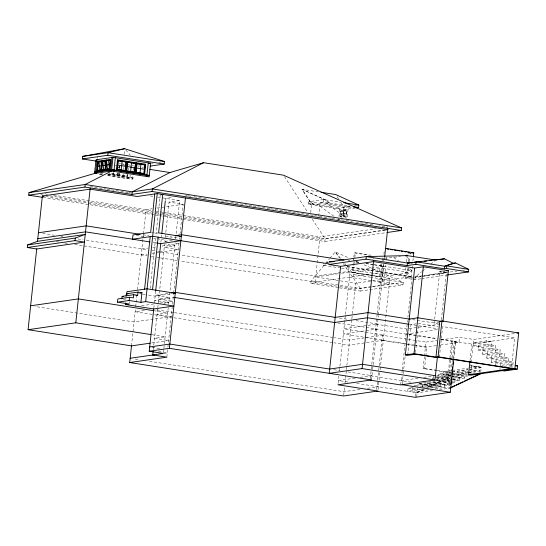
<?xml version="1.0" encoding="UTF-8"?>
<svg xmlns="http://www.w3.org/2000/svg" width="546" height="546" viewBox="0 0 546 546"><rect width="100%" height="100%" fill="white"/><g stroke="black" fill="none" stroke-linecap="round" stroke-linejoin="round"><path stroke-width="0.41" stroke-dasharray="2.73 2.05" d="M97.236 158.367L97.372 157.084M113.609 173.819L113.759 172.399M117.677 173.007L117.526 174.433L109.691 173.212M117.875 173.048L117.697 174.679L109.473 173.396M118.223 175.409L118.468 173.041M118.973 168.311L119.144 166.735M119.048 173.232L118.878 174.863L127.102 176.146L127.279 174.515M119.567 168.339L119.833 165.895M119.246 173.253L119.096 174.679L126.931 175.901L127.081 174.474M119.779 168.27L119.929 166.851M124.072 154.218L124.495 150.273M123.014 175.286L123.164 173.867M123.621 169.594L123.846 167.458M127.873 174.508L127.621 176.877L108.818 173.942M128.378 169.779L128.549 168.202M130.207 175.061L129.791 178.965L106.757 175.368L132.166 179.3L134.821 176.194M132.166 179.3L132.576 175.437M133.101 170.55L133.442 167.294M138.848 167.103L139.053 165.185M355.398 207.978L343.734 209.664L308.476 204.163L308.736 201.699L323.58 199.556L341.25 202.307M310.708 212.612L311.657 203.706L339.865 208.101L338.622 219.717L340.936 219.383M318.673 216.243L320.14 202.477L323.321 202.02L350.327 206.231M323.321 202.02L323.58 199.556M339.987 216.748L340.649 210.49L347.017 209.568L346.266 216.612L341.496 217.301M341.625 216.441L342.199 211.104M343.734 209.664L343.994 207.193L340.793 202.286M344.656 216.004L345.222 210.667M129.341 303.207L129.511 301.604M131.497 345.877L135.394 309.391M135.695 306.586L136.111 302.682M136.152 302.354L136.828 295.98M137.51 289.646L143.38 234.725M143.468 233.886L146.055 209.644L151.959 208.79M150.252 288.343L155.596 238.356M154.573 232.992L156.142 233.238L160.251 194.806M153.835 308.156L154.286 303.958M154.347 303.351L155.665 291.052M160.886 242.192L161.213 239.128M161.459 236.8L161.636 235.128M165.39 200.02L165.568 198.348L173.123 197.256M153.276 349.85L157.705 308.381M157.801 307.535L164.551 244.362M166.53 241.632L164.872 241.373L165.226 238.029M165.315 237.189L169.069 202.081L179.675 200.553L176.099 233.988M163.486 352.013L163.711 349.884M163.882 348.321L168.223 307.698M168.564 304.491L175.157 242.827M175.566 239.005L176.01 234.828M166.83 357.173L167.834 347.829M167.922 346.983L172.263 306.354M172.502 304.156L173.587 293.973M173.676 293.141L179.327 240.233M179.422 239.394L179.6 237.722M179.955 234.384L183.169 204.286L169.069 202.081M338.452 287.681L310.845 283.367L311.118 280.801L325.047 264.114M310.845 283.367L315.09 282.753L317.137 263.595M317.226 262.762L319.99 236.848L376.133 228.74M182.692 219.253L324.877 241.489L325.157 238.93L312.203 219.096M340.704 268.052L323.239 265.322L323.512 262.756M338.097 383.36L338.848 376.283M339.482 370.359L339.844 366.973M339.933 366.127L345.365 315.288M345.461 314.435L349.993 272.038L389.946 278.289L380.617 365.602M353.774 257.828L352.197 272.563L380.453 277.034M353.856 257.009L354.299 252.914L355.357 252.764L371.205 255.241M407.971 268.161L407.446 273.068L384.643 276.358L382.296 275.996L379.115 276.453L353.255 272.406L354.129 264.223M354.217 263.404L354.395 261.766M354.832 257.678L355.357 252.764M353.685 276.549L353.89 274.631L347.474 266.789M343.687 395.27L344.615 386.636M344.976 383.244L346.328 370.55M346.423 369.703L346.785 366.318M346.874 365.472L351.767 319.69M351.856 318.844L352.307 314.605M352.402 313.759L355.664 283.238L389.946 278.289M339.291 287.817L360.203 291.086L360.483 288.52L345.734 267.09M340.062 286.657L355.043 289.005L389.332 284.056L377.579 282.214L377.648 281.572L411.227 276.726L412.025 269.308M379.115 276.453L380.425 264.175M381.804 263.875L380.405 276.972L382.098 279.04L381.825 281.606L377.579 282.214M382.152 260.599L382.5 257.33M370.263 378.719L371.198 369.949M371.287 369.103L377.17 314.032M377.266 313.186L381.606 272.522L412.169 277.3L407.91 317.117M372.42 269.642L382.418 268.202L382.855 264.107M383.203 260.831L383.558 257.562M383.906 254.286L384.254 251.01M382.296 275.996L383.517 264.537M371.519 379.934L372.611 369.744M372.7 368.898L373.061 365.513M373.157 364.667L378.405 315.52M378.494 314.673L383.927 263.834M384.466 258.818L384.643 257.146M384.643 276.358L385.872 264.899M386.391 259.992L386.657 257.535M376.665 389.544L382.466 335.292L407.555 339.216M378.05 389.612L378.992 380.835M379.081 379.989L380.077 370.679M380.166 369.833L380.528 366.448M360.203 291.086L402.975 284.91L403.248 282.35L362.305 263.998M407.446 273.068L405.091 272.7L405.617 267.793M406.231 262.06L407.193 253.057M420.761 278.808L414.905 279.654L405.507 278.187L405.78 275.621L411.889 270.577L411.391 269.001M408.667 261.609L409.104 257.521M405.091 272.7L408.272 272.242L408.708 268.147M409.411 261.602L409.848 257.507M410.196 254.238L410.374 252.6M405.507 278.187L409.746 277.573L409.814 276.931M412.107 268.482L412.373 266.004M412.906 261.056L413.342 256.934M400.662 384.923L401.569 376.419M401.938 373.034L402.204 370.495M402.3 369.649L407.548 320.502M402.17 383.865L403.166 374.549M403.255 373.703L405.152 355.917M414.905 279.654L415.178 277.095L421.621 271.772M407.712 355.303L411.002 324.556L416.318 323.785M412.189 387.667L408.067 388.261L407.739 391.359L424.235 388.977M415.492 352.545L418.598 323.457L438.104 326.508M415.342 396.587L415.724 393.031L424.03 389.134M416.68 397.099L417.137 392.827L424.686 389.284M408.067 388.261L417.472 389.728L417.635 388.186M417.799 386.636L418.134 383.538L427.532 385.012L449.802 381.797M451.289 371.99L447.993 372.468L423.116 368.57L424.351 357.07M424.433 356.251L425.948 342.089L436.861 340.52M422.502 387.373L423.164 381.176M423.116 368.57L424.535 368.366L425.764 356.866M425.853 356.047L426.815 347.01L415.943 345.311M427.532 385.012L427.866 381.913M442.158 270.966L439.789 271.307L434.268 322.986L438.991 322.304M432.978 378.781L433.231 376.453M441.38 319.792L446.451 272.352L439.789 271.307M439.373 357.33L442.663 326.583L514.741 337.858L511.459 368.605M436.029 380.043L437.599 380.289L438.261 374.092L451.453 372.188M429.838 387.947L449.638 385.087L440.233 383.62L439.905 386.711L430.009 388.145M436.363 376.945L442.629 377.928L443.291 371.73L451.542 370.543M420.277 386.275L449.965 381.995L445.263 381.258L444.608 387.448L433.886 388.998M427.047 387.721L445.918 378.863L446.621 372.242L448.041 372.044L447.331 378.658L428.46 387.517M450.682 360.292L448.089 384.527L447.031 384.677L451.672 341.23L471.792 344.055L514.741 337.858M450.771 359.459L452.736 341.073M449.938 382.261L449.303 388.186L419.396 383.51M450.027 381.415L451.474 367.874M451.569 367.028L452.02 362.797M452.108 361.95L452.47 358.565M452.559 357.719L454.279 341.632L455.692 341.427L453.883 358.374M453.535 358.408L455.344 341.482M450.546 383.319L454.668 382.726L455.33 376.535L464.735 378.003L465.397 371.812L474.01 373.164M440.513 345.038L458.981 342.369L459.527 337.244L473.635 339.448L514.53 333.545M450.627 381.674L459.698 380.364L460.36 374.174L468.98 375.518M470.017 360.674L471.792 344.055M469.847 374.87L470.427 369.451L479.825 370.925L468.284 372.59M480.733 372.208L481.265 367.246L470.802 365.929L471.068 363.445M471.157 362.619L473.635 339.448M483.121 347.427L482.411 354.047L495.14 352.211L495.85 345.591L483.121 347.427L473.723 345.952L474.071 342.642L486.8 340.806L491.502 341.543L490.793 348.164L478.064 350L478.774 343.379L491.502 341.543M471.027 373.607L471.86 365.772L481.265 367.246M474.795 373.28L475.457 367.089L480.159 367.827L468.611 369.492M479.675 372.365L480.207 367.397M473.723 345.952L486.445 344.116L486.8 340.806M486.759 358.087L487.469 351.467L500.197 349.631L499.488 356.251L486.759 358.087L496.164 359.561L508.886 357.726L508.183 364.346L500.232 365.492M491.107 362.135L491.816 355.514L504.538 353.678L503.835 360.299L491.107 362.135L500.511 363.602L513.233 361.766L512.619 367.56M495.454 366.182L496.164 359.561M499.89 369.396L500.068 367.745M500.245 366.086L500.511 363.602M325.587 263.472L329.354 258.968M329.886 258.319L335.264 251.877L349.174 258.115M422.263 271.246L426.133 268.052M430.637 264.325L435.148 260.606M118.55 167.137L119.963 166.359M118.393 167.499L119.902 166.721M151.365 163.404L153.01 163.172M158.756 162.339L161.22 161.985M142.062 167.274L143.707 167.035M157.023 208.06L183.169 204.286M308.476 204.163L311.657 203.706M156.142 233.238L158.613 232.883M349.768 206.361L343.994 207.193L308.736 201.699M354.716 205.651L358.019 205.173M336.684 208.558L348.348 206.879L347.106 218.496L326.522 203.474L329.702 203.016L325.334 199.829L302.013 189.305L310.237 201.931L314.544 205.112M340.916 211.288L343.523 210.913L342.956 216.25L340.349 216.625M165.568 237.032L171.444 236.179M164.544 238.861L161.186 239.346L153.719 238.179M169.581 238.131L178.815 236.8M340.629 213.957L343.236 213.582M343.68 213.52L346.287 213.145M164.872 241.373L173.027 240.192M141.858 248.935L147.761 248.082M152.825 247.352L156.197 246.867M162.101 246.014L178.972 243.577L174.822 242.929M141.216 254.914L147.127 254.061M152.184 253.33L158.934 252.354M159.773 252.232L178.337 249.556L164.23 247.352L174.836 245.816L165.711 244.39M386.186 227.293L387.858 227.047L379.436 225.73M385.073 229.975L319.717 239.407L182.719 217.984M385.565 230.207L325.157 238.93L184.644 216.953M386.404 230.084L388.916 229.723M324.877 241.489L386.131 232.651M326.74 262.292L328.358 262.06M323.239 265.322L328.085 264.619M410.954 253.221L407.978 253.18M384.5 258.169L400.477 256.572M123.43 299.338L125.928 298.976M167.799 293.468L155.207 295.29L169.315 297.495L158.709 299.024L172.809 301.228L160.155 303.057M170.229 293.96L155.119 296.144L147.652 294.976M338.281 273.73L315.704 276.986L355.664 283.238M341.625 273.246L349.993 272.038M174.809 297.509L154.661 300.416L168.762 302.62L163.868 303.323M353.255 272.406L371.587 269.765M141.598 305.733L154.252 303.91M383.026 272.317L315.158 282.111L179.873 260.954M144.431 310.374L135.149 311.711L153.679 314.612M445.236 271.157L439.721 271.949L446.382 272.993L414.605 277.58M414.673 276.938L446.451 272.352M415.178 277.095L421.048 276.249M421.887 276.126L457.111 271.041M462.926 270.202L464.585 269.963M421.601 278.692L446.703 275.068M371.382 286.95L360.483 288.52L311.118 280.801M372.222 286.827L403.248 282.35L371.314 277.354M151.74 342.956L168.612 340.52L154.511 338.315L165.117 336.786L151.843 334.705M163.916 353.392L167.288 352.907L157.337 351.351M409.152 328.61L440.096 324.147M406.094 334.097L437.872 329.511M383.333 340.213L349.044 345.161L333.886 342.792M441.059 339.912L459.527 337.244M436.315 345.638L425.402 347.215L414.53 345.516M478.419 346.69L491.147 344.854M482.766 350.737L495.495 348.901M487.114 354.777L499.843 352.941M355.187 378.091L338.397 380.514L349.222 382.207M360.223 377.361L371.976 375.668L347.918 371.901M491.461 358.824L504.19 356.988M470.802 365.929L471.86 365.772M495.809 362.872L508.538 361.036M452.361 370.427L468.038 368.161M468.857 368.045L475.457 367.089M452.115 371.874L467.785 369.615M452.279 372.072L467.949 369.806M401.119 380.651L418.68 378.112M423.703 377.388L434.568 375.819M442.963 374.829L467.704 371.26M468.529 371.137L475.129 370.188M436.527 375.982L465.397 371.812M504.135 366.339L512.885 365.076L508.183 364.346M450.962 375.088L447.659 375.566L438.261 374.092M451.788 374.972L467.458 372.706M437.926 377.19L470.092 372.549M509.63 366.96L513.609 366.386M432.323 378.221L433.968 377.982M434.793 377.866L460.36 374.174M359.957 389.421L344.069 391.714L147.857 361.029M367.485 388.329L378.358 386.759M442.629 377.928L450.88 376.733M451.699 376.617L467.376 374.351M436.193 379.074L451.044 376.931M451.87 376.815L465.062 374.911M436.363 379.272L455.33 376.535M445.918 378.863L447.331 378.658M437.599 380.289L450.791 378.385M451.617 378.262L468.113 375.88M434.466 380.958L450.136 378.699M453.433 378.221L460.032 377.272M418.959 383.422L427.204 382.227M428.03 382.111L450.3 378.897M464.735 378.003L432.568 382.65L429.429 382.159M422.836 384.275L450.047 380.344M450.873 380.228L455.002 379.634M445.263 381.258L413.097 385.899L412.442 392.089L428.931 389.714M422.092 386.234L440.233 383.62M423.327 387.25L449.72 383.442M412.769 388.998L416.891 388.404M425.969 387.094L444.935 384.35M417.472 389.728L422.42 389.018M415.724 393.031L432.807 390.567M439.407 389.612L450.368 388.029M326.815 262.476L328.474 262.333M348.307 260.64L349.993 260.524M372.72 258.975L374.399 258.859M333.818 216.216L318.038 204.695L314.858 205.16L310.483 201.972L302.013 189.305L318.482 191.871M118.905 163.37L120.55 163.629M121.376 163.759L124.665 164.271M127.955 164.783L130.419 165.172M132.036 165.424L133.62 165.67M122.775 164.81L125.246 165.192M115.302 165.404L117.656 165.772M320.14 202.477L354.613 207.855M107.733 174.044L132.316 177.873L108.122 174.051M100.28 173.307L103.576 173.819M107.685 174.461L132.275 178.296M185.715 195.434L187.401 195.7M188.247 195.83L190.772 196.226M194.144 196.751L208.456 198.997M216.039 200.177L230.357 202.416M231.197 202.552L234.568 203.078M235.415 203.208L248.048 205.187M248.887 205.316L252.259 205.842M253.098 205.972L261.52 207.289M262.367 207.425L269.942 208.606M270.789 208.743L274.153 209.268M275 209.398L283.422 210.715M284.261 210.845L287.633 211.377M288.472 211.507L291.844 212.032M292.683 212.162L296.055 212.694M296.894 212.824L305.316 214.141M306.163 214.271L309.527 214.796M310.374 214.933L313.738 215.458M314.585 215.588L331.429 218.223M331.948 218.318L352.484 221.519M355.856 222.045L374.385 224.938M90.356 186.582L93.728 187.107M94.567 187.244L106.368 189.087M107.207 189.216L110.579 189.749M111.418 189.878L128.276 192.513M129.115 192.642L130.801 192.909M150.184 195.939L153.549 196.464M157.767 197.126L179.675 200.553M45.161 193.864L47.679 194.26M53.563 195.181L151.938 210.565M156.142 211.22L159.5 211.746M160.34 211.875L162.865 212.271M163.704 212.401L182.187 215.295M183.026 215.424L319.99 236.848M40.773 194.458L42.452 194.717M50.027 195.905L88.732 201.952M89.571 202.088L151.829 211.821M156.04 212.483L161.084 213.268M161.93 213.404L164.455 213.793M165.295 213.93L183.804 216.823M45.721 196.56L154.143 213.513M154.989 213.643L162.551 214.831M163.391 214.96L181.879 217.854M43.018 197.413L154.081 214.783M154.921 214.912L181.845 219.123M354.299 252.914L369.226 255.255M410.783 263.541L412.469 263.807M355.835 261.814L360.019 262.469M365.875 263.384L373.403 264.564M374.242 264.694L411.889 270.577L408.531 268.168M355.869 261.991L360.08 262.653M365.977 263.575L373.553 264.755M374.399 264.892L383.661 266.339L315.793 276.133L180.508 254.975M382.418 268.202L408.272 272.242M151.44 232.507L153.788 232.869M347.017 266.434L412.831 276.726M142.984 234.76L148.833 235.674M347.352 266.741L411.227 276.726M409.746 277.573L412.093 277.941M136.302 235.449L143.769 236.616M341.537 268.182L377.3 273.771M153.208 242.438L156.586 242.963M353.89 274.631L370.481 277.225M381.825 281.606L402.975 284.91M349.44 277.163L377.648 281.572M42.643 233.415L54.409 235.258M61.138 236.309L62.817 236.575M77.955 238.943L82.999 239.728M86.364 240.254L147.741 249.856M151.938 250.512L156.982 251.296M157.821 251.433L160.347 251.822M161.186 251.959L179.668 254.845M56.293 241.632L58.818 242.028M64.701 242.95L68.905 243.605M74.795 244.526L83.204 245.837M84.043 245.973L147.099 255.835M151.303 256.49L156.347 257.275M157.187 257.412L159.705 257.801M160.544 257.937L179.033 260.824M315.09 282.753L339.23 286.527M412.455 319.574L438.431 323.635M409.391 324.304L437.872 328.76M339.339 318.025L348.464 319.451M355.931 320.618L377.498 323.99L343.919 328.842L364.735 332.091M376.085 324.194L406.64 328.972M486.445 344.116L495.85 345.591M474.071 342.642L478.774 343.379M337.96 323.02L376.952 329.115L343.373 333.961L364.182 337.216M409.172 334.152L436.588 338.445M440.738 339.093L455.692 341.427M375.539 329.32L436.834 338.909M440.991 339.557L458.981 342.369M490.793 348.164L500.197 349.631M139.36 293.68L141.844 294.069M142.677 294.198L146.819 294.847M495.14 352.211L504.538 353.678M365.567 332.221L383.879 335.087L349.59 340.035L334.432 337.667M478.064 350L487.469 351.467M408.388 339.346L425.948 342.089M499.488 356.251L508.886 357.726M482.411 354.047L491.816 355.514M365.015 337.346L406.743 343.871M407.582 344.007L415.11 345.181M381.92 340.417L405.33 344.076M406.169 344.212L413.691 345.386M503.835 360.299L513.233 361.766M156.75 309.882L173.594 312.51M174.433 312.646L333.592 337.537M153.569 310.66L167.67 312.872L157.064 314.4L171.171 316.605L134.057 321.963L34.835 306.442M154.518 314.742L173.041 317.635M173.887 317.772L333.046 342.656M471.601 365.813L480.999 367.281M424.535 368.366L436.288 370.202M437.128 370.338L448.041 372.044M452.648 379.265L459.698 380.364M452.32 382.357L454.668 382.726M333.818 369.697L339.974 370.659M370.563 375.873L411.09 382.207M152.177 347.352L161.302 348.778M356.715 383.381L417.137 392.827M135.224 359.05L139.435 359.712M353.037 259.841L355.35 260.879M356.122 261.227L359.213 262.612M302.013 189.305L325.088 199.788L329.388 202.969M393.762 257.541L398.464 260.92M308.606 202.914L310.81 204.525M125.771 149.966L130.194 155.037M340.574 258.36L335.264 251.877L339.551 258.101M344.819 263.547L346.942 266.141M343.352 263.636L345.256 266.4M284.446 176.611L307.575 212.019M337.141 196.669L338.513 198.778M407.439 256.388L408.92 261.118M340.847 211.09L340.233 216.851L343.018 216.448L343.632 210.688L340.847 211.09M343.898 210.654L343.284 216.414L346.068 216.011L346.683 210.251L343.898 210.654M343.966 210.852L343.393 216.189L346 215.806L346.574 210.476L343.966 210.852M102.641 174.72L98.526 174.085L102.641 174.727"/><path stroke-width="0.82" d="M96.676 161.179L82.364 158.947L82.637 156.388L124.659 148.696L164.503 161.514L164.23 164.073L150.273 166.086M95.639 173.314L97.099 159.644M99.092 170.291L100.007 161.746M101.126 170.837L102.218 160.585M103.337 169.676L104.245 161.138M105.364 170.229L106.456 159.978M82.364 158.947L107.815 155.276L108.088 152.709L124.659 148.696M107.576 169.069L108.49 160.524M110.483 171.171L111.944 157.501M111.52 171.021L112.974 157.35L150.587 163.22L149.133 176.884L111.52 171.021L94.554 173.471L96.007 159.801L112.974 157.35M113.882 171.389L115.343 157.719M121.205 169.956L122.113 161.418M125.812 171.546L126.904 161.295M130.61 171.424L131.518 162.885M135.217 173.014L136.309 162.763M140.008 172.891L140.923 164.353M146.792 176.515L148.246 162.851M356.19 207.862L358.579 207.521L358.838 205.057L335.77 194.567L320.946 192.253M42.178 197.283L28.72 195.175L28.993 192.615L96.785 172.809M27.3 247.515L75.02 240.629L84.418 242.103L36.705 248.99L27.3 247.515L27.573 244.956L37.524 241.305L85.244 234.411L75.293 238.07L27.573 244.956M150.054 343.195L131.497 345.877L28.078 329.702L36.725 248.799M37.531 241.257L42.37 195.98M75.02 240.629L75.293 238.07M28.72 195.175L84.923 187.06L85.196 184.5L112.36 170.591M28.078 329.702L75.798 322.816L90.179 188.254M117.499 302.17L117.847 298.969L129.511 297.283L133.429 297.898L133.77 294.69L137.688 295.304L138.029 292.103L141.946 292.717L140.923 302.327L129.17 300.484L117.499 302.17L129.252 304.006L125.546 304.545L125.716 302.941M84.923 187.06L131.927 194.417L132.207 191.851L169.929 172.529L203.603 162.694L283.517 175.191L401.501 227.907L401.228 230.467L386.964 232.528M121.847 298.778L122.106 296.376L133.77 294.69M126.106 296.191L126.365 293.789L138.029 292.103M126.658 294.137L126.911 291.735L147.058 288.82L175.266 293.236L173.587 293.475M129.17 300.484L129.511 297.283M140.923 302.327L145.693 301.638L173.894 306.047L153.747 308.954L149.229 351.235L169.376 348.328L371.519 379.934L337.94 384.787L377.9 391.032L343.611 395.98L129.716 362.53L131.531 345.563M131.927 194.417L152.081 191.51L152.354 188.943L203.603 162.694M144.588 289.182L150.198 236.65M154.764 193.946L150.655 232.384L132.985 234.93L132.528 239.203L152.675 236.295L329.115 263.889M145.693 301.638L157.241 193.591L387.585 229.613M152.546 289.68L158.156 237.155M155.665 291.052L160.736 243.612L180.883 240.704M161.821 233.456L165.302 200.853M129.716 362.53L166.83 357.173L152.73 354.968L153.112 351.412M169.376 348.328L185.449 197.945M340.622 266.55L329.211 373.321L362.087 368.577L434.95 379.968L437.401 357.077M446.812 270.925L448.382 270.7L423.314 266.782L414.653 268.031L373.519 261.595L340.643 266.339L328.89 264.503L366.011 259.145L366.284 256.586L407.193 255.603L435.79 260.073L437.366 259.848M362.087 368.577L373.587 260.954M384.698 256.647L387.68 228.719M366.011 259.145L407.139 265.581L407.418 263.015L444.451 258.824L453.289 263.24L455.412 262.933L468.734 269.362L468.461 271.928L447.543 274.945M413.342 256.934L413.786 252.812L385.578 248.403M469.929 361.507L468.509 374.802L511.459 368.605L439.373 357.33L437.25 357.637L415.315 354.211L407.712 355.303L405.364 354.934L414.632 268.236M407.139 265.581L415.799 264.332L416.072 261.766L444.676 266.236L455.412 262.933M405.364 354.934L414.025 353.685L423.293 266.987M415.799 264.332L444.396 268.803L444.676 266.236L453.289 263.24M414.025 353.685L435.961 357.118L439.796 321.246L441.919 320.939L518.7 332.944L514.864 368.816L470.857 375.17L468.509 374.802M444.396 268.803L446.519 268.495L446.792 265.936L468.734 269.362M435.961 357.118L438.083 356.811L441.919 320.939M442.929 321.737L448.362 270.905M450.73 384.643L450.996 382.104M451.269 379.566L451.453 377.873M451.815 374.488L452.081 371.949M452.354 369.41L452.627 366.871M452.9 364.332L453.078 362.64M376.487 391.236L415.267 397.304L450.266 392.253L453.794 359.22M501.371 370.468L504.504 370.959L517.233 369.123L517.581 365.813L515.233 365.445M451.569 387.121L454.586 385.708M456.101 384.998L462.892 381.811M464.4 381.101L478.74 374.372M450.368 388.029L480.555 373.867M95.359 173.219L96.97 172.727M94.547 172.413L111.637 169.915L149.249 175.785M82.637 156.388L108.088 152.709L164.503 161.514M97.782 166.277L101.317 165.766M102.027 165.663L105.555 165.151M106.265 165.049L109.801 164.537M148.969 163.452L150.587 163.22M94.772 171.942L111.684 169.499L149.29 175.362M28.993 192.615L85.196 184.5L132.207 191.851L152.354 188.943L401.501 227.907M157.241 193.591L137.087 196.499L90.083 189.148L42.363 196.034L44.042 196.294M161.07 194.683L162.722 194.444L158.613 232.883L181.333 236.438L179.654 236.677M38.438 232.76L86.159 225.873L140.083 234.309M37.797 238.739L85.517 231.852L149.945 241.926M175.641 235.579L181.518 234.725L344.076 260.149M30.631 305.787L78.351 298.901L153.569 310.66M411.664 253.119L413.786 252.812M140.281 292.956L141.946 292.717M405.514 255.842L407.193 255.603M136.022 295.543L137.688 295.304M171.157 292.984L175.355 292.383L335.387 317.403M438.943 259.616L444.451 258.824M335.189 317.376L368.065 312.633L409.944 319.178M149.686 346.963L169.833 344.055L329.866 369.082M334.643 322.502L367.519 317.758L408.558 324.174M152.73 354.968L163.336 353.439L149.229 351.235M130.173 358.265L154.634 354.729M409.2 319.062L417.861 317.813L440.424 321.341M517.028 333.19L518.7 332.944M329.668 369.048L362.544 364.305L435.408 375.703M515.99 366.045L517.581 365.813M434.95 379.968L400.662 384.923L370.106 380.139M407.418 263.015L412.421 262.496M414.093 262.326L416.598 262.066M419.103 261.807L421.601 261.548M424.106 261.288L426.61 261.029M429.948 260.681L431.62 260.503M334.159 261.602L329.17 261.944L366.284 256.586L409.097 263.281M107.815 155.276L164.23 164.073M149.781 169.376L169.929 172.529M117.745 165.076L125.58 166.298M127.143 166.544L134.978 167.765M136.548 168.011L144.383 169.233M343.762 202.702L358.838 205.057M353.631 206.75L358.579 207.521M152.081 191.51L401.228 230.467M387.018 248.949L388.691 249.208M390.356 249.467L392.861 249.856M394.526 250.123L396.198 250.382M397.863 250.641L399.529 250.901M401.201 251.167L402.866 251.426M404.538 251.686L406.204 251.945M407.869 252.204L409.541 252.47M446.519 268.495L468.461 271.928M156.586 242.963L160.736 243.612M174.809 297.509L334.841 322.529M126.365 293.789L127.935 294.035M122.106 296.376L123.669 296.621M125.546 304.545L153.747 308.954M514.878 368.755L517.233 369.123M438.083 356.811L514.864 368.816M75.798 322.816L151.01 334.575M402.081 384.718L450.266 392.253M97.973 161.2L96.881 171.451L109.609 169.615L110.701 159.364L97.973 161.2M98.171 161.8L97.215 170.775L100.928 170.236L101.884 161.268L98.171 161.8M98.239 162.005L97.325 170.543L100.86 170.038L101.774 161.493L98.239 162.005M102.416 161.193L101.46 170.161L105.166 169.622L106.122 160.654L102.416 161.193M102.477 161.391L101.57 169.936L105.105 169.424L106.013 160.879L102.477 161.391M106.654 160.579L105.699 169.547L109.412 169.014L110.367 160.039L106.654 160.579M106.723 160.777L105.808 169.321L109.343 168.81L110.258 160.271L106.723 160.777M117.506 159.828L116.414 170.079L144.622 174.481L145.714 164.23L117.506 159.828M118.025 160.565L117.069 169.533L125.293 170.816L126.249 161.848L118.025 160.565M118.195 160.804L117.288 169.349L125.123 170.57L126.03 162.025L118.195 160.804M127.43 162.025L126.474 170.994L134.698 172.277L135.654 163.309L127.43 162.025M127.6 162.271L126.692 170.816L134.528 172.038L135.435 163.493L127.6 162.271M136.828 163.493L135.872 172.461L144.103 173.744L145.059 164.776L136.828 163.493M137.005 163.739L136.09 172.283L143.926 173.505L144.84 164.96L137.005 163.739"/></g></svg>
